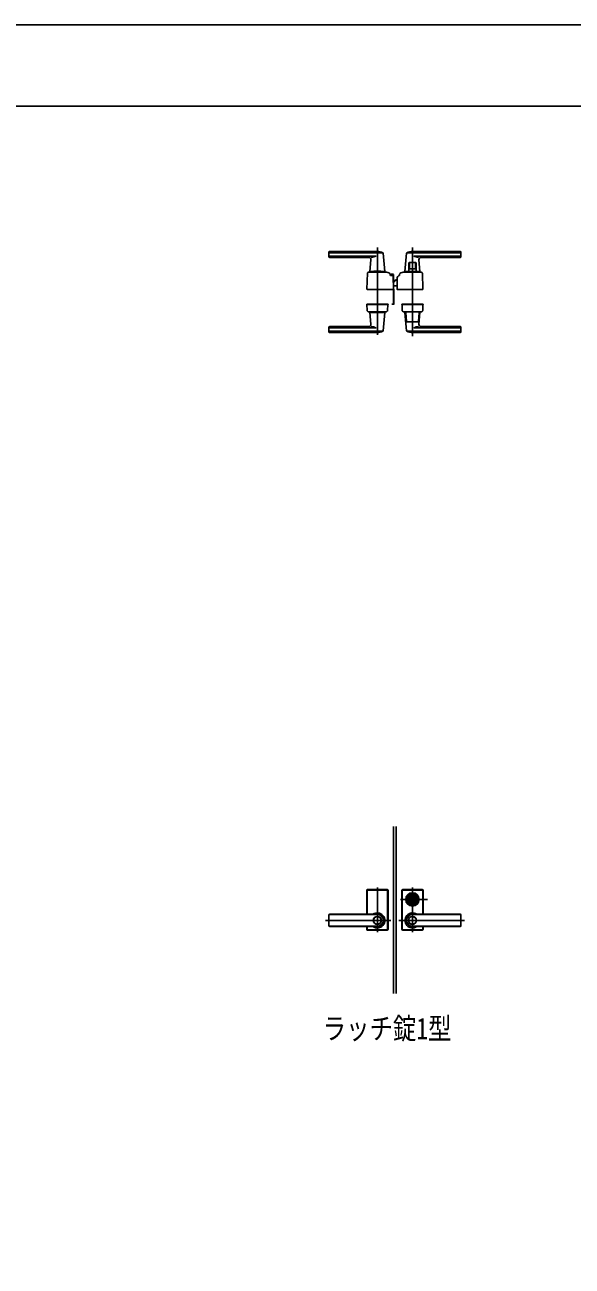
# Model space of a CAD drawing. Units: millimetres, scale not verified. Extents: x -4205 to 4205, y -2970 to 2970.
# Drawn here: x 1120 to 2428, y 0 to 2970 of the extents above; entities that cross this region are included whole.
import ezdxf
from ezdxf.enums import TextEntityAlignment as Align

# ---------------------------------------------------------------- set-up
doc = ezdxf.new("R2010")
doc.units = ezdxf.units.MM
doc.header["$LTSCALE"] = 10
for name, color, linetype in [('0-1_FRONT_V1', 7, 'Continuous'), ('0-2_USER1', 3, 'Continuous'), ('0-3_YKK_12', 2, 'Continuous'), ('0-4_YKK_13', 4, 'Continuous'), ('0-7_YKK_ZWAK', 7, 'Continuous')]:
    doc.layers.add(name, color=color, linetype=linetype)
doc.styles.add('ＭＳ ゴシック', font='')
doc.styles.get('ＭＳ ゴシック').set_extended_font_data('MS Gothic')

msp = doc.modelspace()

# ---------------------------------------------------------------- linework, layer by layer
at = {"layer": '0-1_FRONT_V1'}
for p, q in [((2001.52, 1052.33), (2001.52, 652.33)), ((2007.52, 1052.33), (2007.52, 652.33))]:
    msp.add_line(p, q, dxfattribs=at)
at = {"layer": '0-3_YKK_12'}
for p, q in [((1962.52, 2227.95), (1962.52, 2437.55)), ((2046.52, 2224.87), (2046.52, 2437.55)), ((1962.52, 798.83), (1962.52, 905.83)), ((2046.52, 798.83), (2046.52, 905.83)), ((2017.5, 877.33), (2082.65, 877.33)), ((1995.06, 827.33), (1838.46, 827.33)), ((2013.98, 827.33), (2170.58, 827.33))]:
    msp.add_line(p, q, dxfattribs=at)
at = {"layer": '0-4_YKK_13'}
for p, q in [((1846.52, 2415.55), (1846.52, 2426.55)), ((1847.52, 2427.55), (1962.52, 2427.55)), ((1847.52, 2424.53), (1976.28, 2424.53)), ((1847.52, 2416.88), (1959.52, 2416.88)), ((1848.52, 2413.55), (1942.08, 2413.55)), ((1947.06, 2408.11), (1944.55, 2379.87)), ((1976.57, 2423.94), (1980.49, 2379.87)), ((2032.47, 2423.94), (2028.55, 2379.87)), ((2161.52, 2424.53), (2032.76, 2424.53)), ((2161.52, 2427.55), (2046.52, 2427.55)), ((2161.52, 2416.88), (2049.52, 2416.88)), ((2061.98, 2408.11), (2064.49, 2379.87)), ((2160.52, 2413.55), (2066.96, 2413.55)), ((2162.52, 2415.55), (2162.52, 2426.55)), ((1981.52, 2378.55), (1943.52, 2378.55)), ((1944.85, 2379.55), (1953.52, 2379.55)), ((1948.52, 2379.55), (1948.52, 2378.55)), ((1948.52, 2379.55), (1953.52, 2379.55)), ((1953.52, 2379.55), (1953.52, 2378.55)), ((1970.52, 2380.55), (1954.52, 2380.55)), ((1971.52, 2379.55), (1980.19, 2379.55)), ((1971.52, 2379.55), (1971.52, 2378.55)), ((1971.52, 2379.55), (1976.52, 2379.55)), ((1976.52, 2379.55), (1976.52, 2378.55)), ((2027.52, 2378.55), (2065.52, 2378.55)), ((2034.32, 2379.55), (2028.85, 2379.55)), ((2031.02, 2379.55), (2031.02, 2378.55)), ((2031.02, 2379.55), (2031.72, 2379.55)), ((2034.02, 2379.25), (2034.02, 2378.55)), ((2034.32, 2379.55), (2058.72, 2379.55)), ((2038.02, 2380.05), (2038.02, 2399.55)), ((2054.52, 2379.55), (2038.52, 2379.55)), ((2039.62, 2399.55), (2039.62, 2387.05)), ((2053.02, 2401.55), (2040.02, 2401.55)), ((2052.92, 2386.55), (2040.12, 2386.55)), ((2053.42, 2399.55), (2053.42, 2387.05)), ((2055.02, 2380.05), (2055.02, 2399.55)), ((2064.19, 2379.55), (2058.72, 2379.55)), ((2059.02, 2379.25), (2059.02, 2378.55)), ((2061.32, 2379.55), (2062.02, 2379.55)), ((2062.02, 2379.55), (2062.02, 2378.55)), ((1937.54, 2337.57), (1938.88, 2375.9)), ((1993.45, 2371.98), (1993.4, 2373.63)), ((1998.44, 2370.05), (1995.45, 2370.05)), ((1999.52, 2373.55), (1995.52, 2373.55)), ((1999.52, 2369.73), (1999.52, 2371.55)), ((2001.5, 2337.57), (2000.44, 2368.12)), ((2001.52, 2338.85), (2001.52, 2371.55)), ((2001.52, 2355), (2002.12, 2355.67)), ((2002.12, 2355.52), (2001.52, 2354.85)), ((2002.12, 2354.74), (2001.52, 2354.07)), ((2002.12, 2355.67), (2003.02, 2356.66)), ((2003.09, 2356.59), (2002.12, 2355.52)), ((2003.48, 2356.25), (2002.12, 2354.74)), ((2009.52, 2361.65), (2009.52, 2365.05)), ((2010.12, 2365.15), (2009.53, 2337.56)), ((2015.52, 2370.05), (2015.12, 2370.05)), ((2015.52, 2370.05), (2015.58, 2371.81)), ((2015.58, 2371.81), (2015.65, 2373.63)), ((2015.58, 2371.81), (2015.59, 2371.98)), ((2071.5, 2337.57), (2070.16, 2375.9)), ((2001, 2337.05), (1938.04, 2337.05)), ((2001.52, 2338.85), (2001.46, 2338.85)), ((2001.52, 2337.35), (2001.46, 2337.35)), ((2001.52, 2337.95), (2001.49, 2337.95)), ((2001.52, 2345.79), (2002.12, 2345.79)), ((2001.52, 2345.27), (2002.12, 2345.27)), ((2001.52, 2345.17), (2002.12, 2345.17)), ((2001.52, 2302.05), (2001.52, 2337.35)), ((2002.12, 2345.79), (2009.52, 2345.79)), ((2002.12, 2345.27), (2009.52, 2345.27)), ((2002.12, 2345.17), (2009.52, 2345.17)), ((2002.12, 2337.35), (2002.12, 2302.05)), ((2009.52, 2340.05), (2009.58, 2340.05)), ((2010.03, 2337.05), (2071, 2337.05)), ((2014.14, 2337.05), (2015.06, 2337.05)), ((1937.02, 2302.05), (1937.02, 2301.05)), ((1937.02, 2302.05), (1988.02, 2302.05)), ((1937.02, 2301.05), (1988.02, 2301.05)), ((1937.54, 2300.53), (1938.03, 2286.32)), ((1938.04, 2301.05), (1987, 2301.05)), ((1987.5, 2300.53), (1987.01, 2286.32)), ((1988.02, 2302.05), (1988.02, 2301.05)), ((1997.12, 2302.05), (1997.12, 2301.45)), ((1997.12, 2302.05), (2001.52, 2302.05)), ((2001.52, 2301.45), (1997.12, 2301.45)), ((2021.02, 2302.05), (2072.02, 2302.05)), ((2021.02, 2302.05), (2021.02, 2301.05)), ((2021.02, 2301.05), (2072.02, 2301.05)), ((2021.54, 2300.53), (2022.03, 2286.32)), ((2071, 2301.05), (2022.04, 2301.05)), ((2071.5, 2300.53), (2071.01, 2286.32)), ((2072.02, 2302.05), (2072.02, 2301.05)), ((1943.52, 2283.05), (1981.52, 2283.05)), ((1947.06, 2253.49), (1944.55, 2281.72)), ((1944.85, 2282.05), (1980.19, 2282.05)), ((1948.52, 2283.05), (1948.52, 2282.05)), ((1976.52, 2283.05), (1976.52, 2282.05)), ((1976.57, 2237.65), (1980.49, 2281.72)), ((2027.52, 2283.05), (2065.52, 2283.05)), ((2032.47, 2237.65), (2028.55, 2281.72)), ((2030.42, 2282.05), (2028.85, 2282.05)), ((2032.44, 2259.97), (2030.67, 2281.21)), ((2059.6, 2259.05), (2033.44, 2259.05)), ((2060.6, 2259.97), (2062.37, 2281.21)), ((2061.98, 2253.49), (2064.49, 2281.72)), ((2064.19, 2282.05), (2062.62, 2282.05)), ((1846.52, 2246.05), (1846.52, 2235.05)), ((1847.52, 2244.72), (1959.52, 2244.72)), ((1847.52, 2237.06), (1976.28, 2237.06)), ((1847.52, 2234.05), (1962.52, 2234.05)), ((1848.52, 2248.05), (1942.08, 2248.05)), ((2161.52, 2237.06), (2032.76, 2237.06)), ((2161.52, 2234.05), (2046.52, 2234.05)), ((2161.52, 2244.72), (2049.52, 2244.72)), ((2160.52, 2248.05), (2066.96, 2248.05)), ((2162.52, 2246.05), (2162.52, 2235.05)), ((1937.02, 842.01), (1937.02, 898.83)), ((1937.52, 842.01), (1937.52, 898.33)), ((1938.15, 842.01), (1938.15, 897.7)), ((1939.02, 900.83), (1986.02, 900.83)), ((1985.52, 900.33), (1939.52, 900.33)), ((1984.89, 899.7), (1940.15, 899.7)), ((1986.89, 806.96), (1986.89, 897.7)), ((1987.52, 806.33), (1987.52, 898.33)), ((1988.02, 898.83), (1988.02, 805.83)), ((2021.02, 898.83), (2021.02, 805.83)), ((2021.52, 806.33), (2021.52, 898.33)), ((2022.15, 806.96), (2022.15, 897.7)), ((2070.02, 900.83), (2023.02, 900.83)), ((2023.52, 900.33), (2069.52, 900.33)), ((2024.15, 899.7), (2068.89, 899.7)), ((2070.89, 842.01), (2070.89, 897.7)), ((2071.52, 842.01), (2071.52, 898.33)), ((2072.02, 842.01), (2072.02, 898.83)), ((2035.76, 879.83), (2035.91, 879.83)), ((2039.82, 878.83), (2042.28, 878.83)), ((2039.82, 875.83), (2039.82, 878.83)), ((2039.82, 875.83), (2042.28, 875.83)), ((2042.36, 876.39), (2042.36, 878.27)), ((2042.66, 878.57), (2043.31, 878.57)), ((2042.66, 876.09), (2043.31, 876.09)), ((2043.42, 878.61), (2043.61, 878.73)), ((2043.42, 876.05), (2043.61, 875.92)), ((2043.61, 878.73), (2044.68, 878.73)), ((2043.61, 875.92), (2044.68, 875.92)), ((2044.68, 878.73), (2044.83, 878.16)), ((2044.68, 875.92), (2044.77, 876.29)), ((2044.92, 876.29), (2044.77, 876.29)), ((2045.02, 878.01), (2045.21, 878.01)), ((2045.48, 877.2), (2045.2, 876.48)), ((2045.48, 878.36), (2045.4, 878.14)), ((2045.48, 878.36), (2046.63, 878.36)), ((2045.62, 877.29), (2045.85, 877.29)), ((2046, 877.17), (2046.11, 876.54)), ((2047.56, 876.29), (2046.41, 876.29)), ((2047.04, 877.49), (2046.93, 878.12)), ((2047.42, 877.37), (2047.19, 877.37)), ((2047.56, 877.46), (2047.84, 878.18)), ((2047.56, 876.29), (2047.64, 876.52)), ((2048.02, 876.65), (2047.83, 876.65)), ((2048.12, 878.36), (2048.27, 878.36)), ((2048.37, 875.92), (2048.21, 876.5)), ((2048.37, 878.73), (2048.27, 878.36)), ((2049.43, 878.73), (2048.37, 878.73)), ((2049.43, 875.92), (2048.37, 875.92)), ((2049.62, 878.61), (2049.43, 878.73)), ((2049.62, 876.05), (2049.43, 875.92)), ((2050.38, 878.57), (2049.73, 878.57)), ((2050.38, 876.09), (2049.73, 876.09)), ((2050.68, 876.39), (2050.68, 878.27)), ((2050.76, 878.83), (2053.22, 878.83)), ((2050.76, 875.83), (2053.22, 875.83)), ((2053.22, 875.83), (2053.22, 878.83)), ((2057.28, 879.83), (2057.13, 879.83)), ((2057.28, 874.83), (2057.13, 874.83)), ((1846.52, 814.65), (1846.52, 840.01)), ((1962.52, 842.01), (1848.52, 842.01)), ((1848.52, 841.33), (1962.52, 841.33)), ((2046.52, 842.01), (2160.52, 842.01)), ((2160.52, 841.33), (2046.52, 841.33)), ((2162.52, 814.65), (2162.52, 840.01)), ((1848.52, 813.33), (1962.52, 813.33)), ((1962.52, 812.65), (1848.52, 812.65)), ((1937.02, 805.83), (1937.02, 812.65)), ((1937.52, 806.33), (1937.52, 812.65)), ((1938.15, 806.96), (1938.15, 812.65)), ((1986.02, 803.83), (1939.02, 803.83)), ((1985.52, 804.33), (1939.52, 804.33)), ((1984.89, 804.96), (1940.15, 804.96)), ((2023.02, 803.83), (2070.02, 803.83)), ((2023.52, 804.33), (2069.52, 804.33)), ((2024.15, 804.96), (2068.89, 804.96)), ((2160.52, 813.33), (2046.52, 813.33)), ((2046.52, 812.65), (2160.52, 812.65)), ((2070.89, 806.96), (2070.89, 812.65)), ((2071.52, 806.33), (2071.52, 812.65)), ((2072.02, 805.83), (2072.02, 812.65))]:
    msp.add_line(p, q, dxfattribs=at)
for points in [[(1999.52, 2371.55), (1995.52, 2371.55), (1995.52, 2373.55)], [(2009.52, 2340.05), (2009.52, 2365.05), (2010.12, 2365.05)]]:
    msp.add_lwpolyline(points, dxfattribs=at)
for centre, radius in [((2046.52, 877.33), 16), ((2046.52, 877.33), 14), ((2046.52, 877.33), 11.05), ((2046.52, 877.33), 10.9), ((2046.52, 877.33), 9.93), ((2046.52, 877.33), 8.4), ((2046.52, 877.33), 8.3), ((2046.52, 877.33), 4.3), ((1962.52, 827.33), 9.6), ((1962.52, 827.33), 9.15), ((2046.52, 827.33), 9.6), ((2046.52, 827.33), 9.15)]:
    msp.add_circle(centre, radius, dxfattribs=at)
for centre, radius, start, end in [((1847.52, 2426.55), 1, 90, 180), ((1847.52, 2423.53), 1, 90, 180), ((1847.52, 2417.88), 1, 180, 270), ((1848.52, 2415.55), 2, 180, 270), ((1942.08, 2408.55), 5, 354.91858, 90), ((1946.65, 2439.81), 26.3, 272.81689, 299.30024), ((1962.52, 2393.55), 34, 66.69393, 90), ((1975.58, 2423.86), 1, 5.08142, 66.69393), ((2033.46, 2423.86), 1, 113.30607, 174.91858), ((2046.52, 2393.55), 34, 90, 113.30607), ((2062.39, 2439.81), 26.3, 240.69976, 267.18311), ((2066.96, 2408.55), 5, 90, 185.08142), ((2160.52, 2415.55), 2, 270, 0), ((2161.52, 2426.55), 1, 0, 90), ((2161.52, 2423.53), 1, 0, 90), ((2161.52, 2417.88), 1, 270, 0), ((1940.88, 2375.83), 2, 120.56969, 178), ((1943.52, 2371.35), 7.2, 90, 120.56969), ((1944.85, 2379.85), 0.3, 174.91858, 270), ((1954.52, 2379.55), 1, 90, 180), ((1970.52, 2379.55), 1, 0, 90), ((1980.19, 2379.85), 0.3, 270, 5.08142), ((1981.52, 2358.75), 19.8, 56.29992, 90), ((2027.52, 2358.75), 19.8, 90, 123.70008), ((2028.85, 2379.85), 0.3, 174.91858, 270), ((2034.32, 2379.25), 0.3, 90, 180), ((2040.02, 2399.55), 2, 90, 180), ((2038.52, 2380.05), 0.5, 180, 270), ((2041.62, 2399.55), 2, 90, 180), ((2040.12, 2387.05), 0.5, 180, 270), ((2051.42, 2399.55), 2, 0, 90), ((2052.92, 2387.05), 0.5, 270, 0), ((2053.02, 2399.55), 2, 0, 90), ((2054.52, 2380.05), 0.5, 270, 0), ((2058.72, 2379.25), 0.3, 0, 90), ((2064.19, 2379.85), 0.3, 270, 5.08142), ((2065.52, 2371.35), 7.2, 59.43031, 90), ((2068.16, 2375.83), 2, 2, 59.43031), ((1991.4, 2373.56), 2, 2, 56.29992), ((1995.45, 2372.05), 2, 182, 270), ((1998.44, 2368.05), 2, 2, 90), ((1999.52, 2371.55), 2, 0, 90), ((2010.45, 2349.97), 10, 95.32281, 138), ((2010.45, 2349.97), 9.9, 95.37674, 138), ((2010.45, 2349.97), 9.38, 95.67789, 138), ((2015.12, 2365.05), 5, 102.68099, 178.77679), ((2013.58, 2371.88), 2, 282.68099, 358), ((2015.12, 2365.05), 5, 89.99999, 102.68099), ((2017.64, 2373.56), 2, 123.70008, 178), ((1938.04, 2337.55), 0.5, 178, 270), ((2001, 2337.55), 0.5, 270, 2), ((2001.52, 2337.35), 0.6, 0, 90), ((2010.03, 2337.55), 0.5, 178.77679, 270), ((2071, 2337.55), 0.5, 270, 2), ((1938.04, 2300.55), 0.5, 90, 182), ((1987, 2300.55), 0.5, 358, 90), ((2001.52, 2302.05), 0.6, 270, 0), ((2022.04, 2300.55), 0.5, 90, 182), ((2071, 2300.55), 0.5, 358, 90), ((1940.03, 2286.39), 2, 182, 227.88951), ((1943.52, 2290.25), 7.2, 227.88951, 270), ((1944.85, 2281.75), 0.3, 90, 185.08142), ((1980.19, 2281.75), 0.3, 354.91858, 90), ((1981.52, 2290.25), 7.2, 270, 312.11049), ((1985.01, 2286.39), 2, 312.11049, 358), ((2024.03, 2286.39), 2, 182, 227.88857), ((2027.52, 2290.25), 7.2, 227.88857, 270), ((2028.85, 2281.75), 0.3, 90, 185.08142), ((2028.69, 2281.05), 2, 4.92711, 90), ((2033.44, 2260.05), 1, 184.76364, 270), ((2059.6, 2260.05), 1, 270, 355.23636), ((2064.36, 2281.05), 2, 90, 175.07289), ((2064.19, 2281.75), 0.3, 354.91858, 90), ((2065.52, 2290.25), 7.2, 270, 312.11143), ((2069.01, 2286.39), 2, 312.11143, 358), ((1848.52, 2246.05), 2, 90, 180), ((1847.52, 2243.72), 1, 90, 180), ((1847.52, 2238.06), 1, 180, 270), ((1847.52, 2235.05), 1, 180, 270), ((1942.08, 2253.05), 5, 270, 5.08142), ((1946.65, 2221.78), 26.3, 60.69976, 87.18311), ((1962.52, 2268.05), 34, 270, 293.30607), ((1975.58, 2237.74), 1, 293.30607, 354.91858), ((2033.46, 2237.74), 1, 185.08142, 246.69393), ((2046.52, 2268.05), 34, 246.69393, 270), ((2062.39, 2221.78), 26.3, 92.81689, 119.30024), ((2066.96, 2253.05), 5, 174.91858, 270), ((2160.52, 2246.05), 2, 0, 90), ((2161.52, 2243.72), 1, 0, 90), ((2161.52, 2238.06), 1, 270, 0), ((2161.52, 2235.05), 1, 270, 0), ((1939.02, 898.83), 2, 90, 180), ((1939.52, 898.33), 2, 90, 180), ((1940.15, 897.7), 2, 90, 180), ((1984.89, 897.7), 2, 0, 90), ((1985.52, 898.33), 2, 0, 90), ((1986.02, 898.83), 2, 0, 90), ((2023.02, 898.83), 2, 90, 180), ((2023.52, 898.33), 2, 90, 180), ((2024.15, 897.7), 2, 90, 180), ((2068.89, 897.7), 2, 0, 90), ((2069.52, 898.33), 2, 0, 90), ((2070.02, 898.83), 2, 0, 90), ((2046.52, 877.33), 5.65, 164.60412, 195.39588), ((2046.52, 877.33), 4.5, 19.47122, 160.52878), ((2046.52, 877.33), 4.5, 199.47122, 340.52878), ((2042.66, 878.27), 0.3, 90, 180), ((2042.66, 876.39), 0.3, 180, 270), ((2043.31, 878.77), 0.2, 270, 305), ((2043.31, 875.89), 0.2, 55, 90), ((2045.02, 878.21), 0.2, 195, 270), ((2044.92, 876.59), 0.3, 270, 338), ((2045.21, 878.21), 0.2, 270, 340), ((2045.62, 877.14), 0.15, 90, 158), ((2045.85, 877.14), 0.15, 10, 90), ((2046.41, 876.59), 0.3, 190, 270), ((2046.63, 878.06), 0.3, 10, 90), ((2047.19, 877.52), 0.15, 190, 270), ((2047.42, 877.52), 0.15, 270, 338), ((2047.83, 876.45), 0.2, 90, 160), ((2048.12, 878.06), 0.3, 90, 158), ((2048.02, 876.45), 0.2, 15, 90), ((2049.73, 878.77), 0.2, 235, 270), ((2049.73, 875.89), 0.2, 90, 125), ((2050.38, 878.27), 0.3, 0, 90), ((2050.38, 876.39), 0.3, 270, 0), ((2046.52, 877.33), 5.65, 344.60412, 15.39588), ((1848.52, 840.01), 2, 90, 180), ((1848.52, 839.33), 2, 90, 180), ((1962.52, 827.33), 18, 234.64233, 125.35767), ((1962.52, 827.33), 14.68, 269.99997, 90.00003), ((1962.52, 827.33), 14, 270, 90.00003), ((2046.52, 827.33), 18, 54.64233, 305.35767), ((2046.52, 827.33), 14.68, 89.99997, 270.00003), ((2046.52, 827.33), 14, 89.99997, 270), ((2160.52, 840.01), 2, 0, 90), ((2160.52, 839.33), 2, 0, 90), ((1848.52, 815.33), 2, 180, 270), ((1848.52, 814.65), 2, 180, 270), ((1939.02, 805.83), 2, 180, 270), ((1939.52, 806.33), 2, 180, 270), ((1940.15, 806.96), 2, 180, 270), ((1984.89, 806.96), 2, 270, 0), ((1985.52, 806.33), 2, 270, 0), ((1986.02, 805.83), 2, 270, 0), ((2023.02, 805.83), 2, 180, 270), ((2023.52, 806.33), 2, 180, 270), ((2024.15, 806.96), 2, 180, 270), ((2068.89, 806.96), 2, 270, 0), ((2069.52, 806.33), 2, 270, 0), ((2070.02, 805.83), 2, 270, 0), ((2160.52, 815.33), 2, 270, 0), ((2160.52, 814.65), 2, 270, 0)]:
    msp.add_arc(centre, radius, start, end, dxfattribs=at)
at = {"layer": '0-7_YKK_ZWAK'}
msp.add_line((3895.02, 2775), (-3904.98, 2775), dxfattribs=at)
msp.add_lwpolyline([(-4205, -2970), (4205, -2970), (4205, 2970), (-4205, 2970)], close=True, dxfattribs=at)

# ---------------------------------------------------------------- texts
at = {"layer": '0-2_USER1', "style": 'ＭＳ ゴシック', "width": 0.8}
msp.add_text('ラッチ錠1型', height=51.32, dxfattribs=at).set_placement((1831.7, 527.62), align=Align.BOTTOM_LEFT)

doc.saveas('drawing.dxf')
